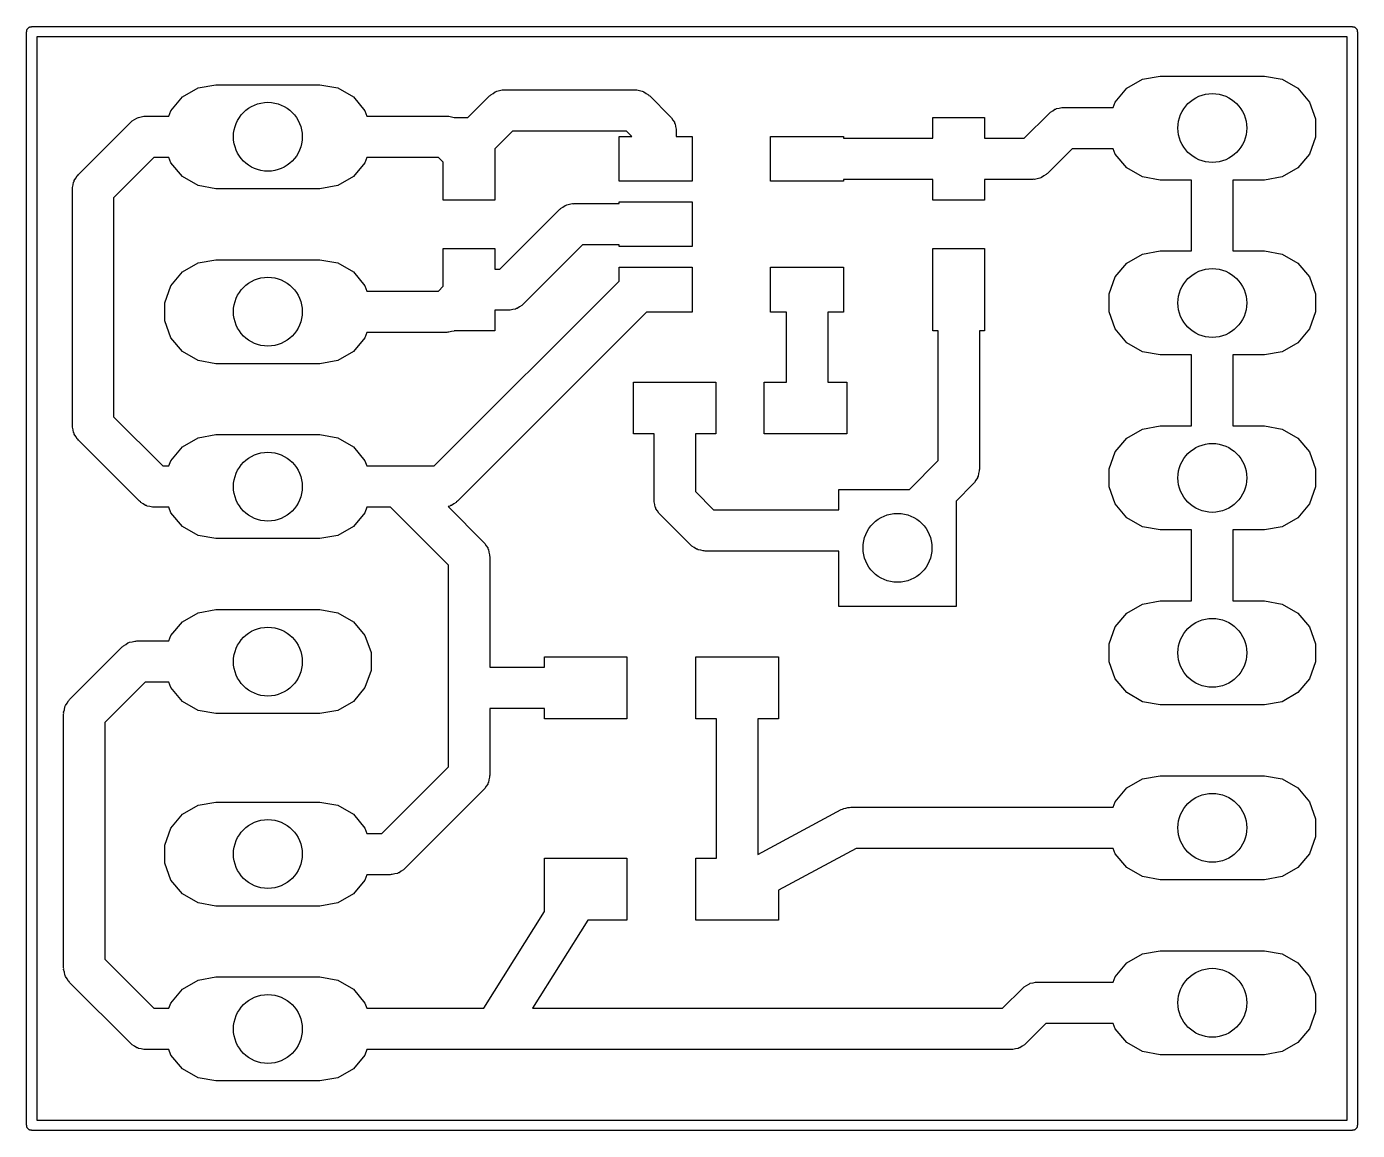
# Model space of a CAD drawing. Extents: x 105.3 to 143.6, y -126.8 to -86.8.
# Drawn here: x 105.33 to 124.66, y -118.69 to -102.67 of the extents above; entities that cross this region are included whole.
import ezdxf

# ---------------------------------------------------------------- set-up
doc = ezdxf.new("R2010")
doc.units = 0
doc.header["$MEASUREMENT"] = 0
doc.layers.add('BLACK', color=7, linetype='CONTINUOUS')

msp = doc.modelspace()

# ---------------------------------------------------------------- linework, layer by layer
at = {"layer": 'Black'}
for p, q in [((105.335, -102.743), (105.336, -102.737)), ((105.335, -118.618), (105.335, -102.743)), ((105.336, -102.73), (105.338, -102.724)), ((105.336, -102.737), (105.336, -102.73)), ((105.338, -102.724), (105.34, -102.717)), ((105.34, -102.717), (105.343, -102.712)), ((105.343, -102.712), (105.345, -102.706)), ((105.345, -102.706), (105.349, -102.7)), ((105.349, -102.7), (105.353, -102.695)), ((105.353, -102.695), (105.358, -102.691)), ((105.358, -102.691), (105.362, -102.686)), ((105.362, -102.686), (105.367, -102.682)), ((105.367, -102.682), (105.373, -102.678)), ((105.373, -102.678), (105.379, -102.676)), ((105.379, -102.676), (105.384, -102.673)), ((105.384, -102.673), (105.391, -102.671)), ((105.391, -102.671), (105.397, -102.669)), ((105.397, -102.669), (105.404, -102.669)), ((105.404, -102.669), (105.41, -102.668)), ((105.41, -102.668), (124.587, -102.668)), ((105.485, -102.818), (105.485, -118.543)), ((124.512, -102.818), (105.485, -102.818)), ((124.512, -118.543), (124.512, -102.818)), ((124.587, -102.668), (124.593, -102.669)), ((124.593, -102.669), (124.6, -102.669)), ((124.6, -102.669), (124.606, -102.671)), ((124.606, -102.671), (124.613, -102.673)), ((124.613, -102.673), (124.618, -102.676)), ((124.618, -102.676), (124.625, -102.678)), ((124.625, -102.678), (124.63, -102.682)), ((124.63, -102.682), (124.635, -102.686)), ((124.635, -102.686), (124.639, -102.691)), ((124.639, -102.691), (124.644, -102.695)), ((124.644, -102.695), (124.648, -102.7)), ((124.648, -102.7), (124.652, -102.706)), ((124.652, -102.706), (124.654, -102.712)), ((124.654, -102.712), (124.657, -102.717)), ((124.657, -102.717), (124.659, -102.724)), ((124.659, -102.724), (124.661, -102.73)), ((124.661, -102.73), (124.661, -102.737)), ((124.661, -102.737), (124.662, -102.743)), ((124.662, -102.743), (124.662, -118.618)), ((121.541, -103.431), (121.799, -103.385)), ((121.799, -103.385), (123.311, -103.385)), ((123.311, -103.385), (123.569, -103.431)), ((107.598, -103.689), (107.825, -103.558)), ((107.825, -103.558), (108.083, -103.512)), ((108.083, -103.512), (109.595, -103.512)), ((109.595, -103.512), (109.853, -103.558)), ((109.853, -103.558), (110.08, -103.689)), ((112.204, -103.597), (112.242, -103.587)), ((112.242, -103.587), (112.255, -103.588)), ((112.255, -103.588), (112.268, -103.586)), ((112.268, -103.586), (114.173, -103.586)), ((114.173, -103.586), (114.186, -103.588)), ((114.186, -103.588), (114.199, -103.587)), ((114.199, -103.587), (114.237, -103.597)), ((121.145, -103.763), (121.314, -103.562)), ((121.314, -103.562), (121.541, -103.431)), ((123.569, -103.431), (123.796, -103.562)), ((123.796, -103.562), (123.965, -103.763)), ((107.429, -103.89), (107.598, -103.689)), ((110.08, -103.689), (110.249, -103.89)), ((111.743, -103.987), (112.056, -103.674)), ((112.056, -103.674), (112.067, -103.666)), ((112.067, -103.666), (112.075, -103.656)), ((112.075, -103.656), (112.109, -103.637)), ((112.109, -103.637), (112.141, -103.614)), ((112.141, -103.614), (112.154, -103.611)), ((112.154, -103.611), (112.165, -103.604)), ((112.165, -103.604), (112.204, -103.597)), ((114.237, -103.597), (114.276, -103.604)), ((114.276, -103.604), (114.287, -103.611)), ((114.287, -103.611), (114.3, -103.614)), ((114.3, -103.614), (114.332, -103.637)), ((114.332, -103.637), (114.366, -103.656)), ((114.366, -103.656), (114.374, -103.666)), ((114.374, -103.666), (114.385, -103.674)), ((114.385, -103.674), (114.682, -103.971)), ((121.117, -103.84), (121.145, -103.763)), ((123.965, -103.763), (124.054, -104.009)), ((106.958, -103.985), (106.997, -103.978)), ((106.997, -103.978), (107.035, -103.968)), ((107.035, -103.968), (107.048, -103.969)), ((107.048, -103.969), (107.061, -103.967)), ((107.061, -103.967), (107.401, -103.967)), ((107.401, -103.967), (107.429, -103.89)), ((110.249, -103.89), (110.277, -103.967)), ((110.277, -103.967), (111.44, -103.967)), ((111.44, -103.967), (111.453, -103.969)), ((111.453, -103.969), (111.466, -103.968)), ((111.466, -103.968), (111.504, -103.978)), ((111.504, -103.978), (111.543, -103.985)), ((114.682, -103.971), (114.69, -103.982)), ((119.825, -104.287), (120.184, -103.928)), ((120.184, -103.928), (120.195, -103.92)), ((120.195, -103.92), (120.203, -103.91)), ((120.203, -103.91), (120.237, -103.891)), ((120.237, -103.891), (120.269, -103.868)), ((120.269, -103.868), (120.282, -103.865)), ((120.282, -103.865), (120.293, -103.858)), ((120.293, -103.858), (120.332, -103.851)), ((120.332, -103.851), (120.37, -103.841)), ((120.37, -103.841), (120.383, -103.842)), ((120.383, -103.842), (120.396, -103.84)), ((120.396, -103.84), (121.117, -103.84)), ((106.087, -104.817), (106.849, -104.055)), ((106.849, -104.055), (106.86, -104.047)), ((106.86, -104.047), (106.868, -104.037)), ((106.868, -104.037), (106.902, -104.018)), ((106.902, -104.018), (106.934, -103.995)), ((106.934, -103.995), (106.947, -103.992)), ((106.947, -103.992), (106.958, -103.985)), ((111.543, -103.985), (111.546, -103.987)), ((111.546, -103.987), (111.743, -103.987)), ((114.69, -103.982), (114.7, -103.99)), ((114.7, -103.99), (114.719, -104.024)), ((114.719, -104.024), (114.742, -104.056)), ((114.742, -104.056), (114.745, -104.069)), ((114.745, -104.069), (114.752, -104.08)), ((114.752, -104.08), (114.759, -104.119)), ((114.759, -104.119), (114.769, -104.157)), ((114.769, -104.157), (114.768, -104.17)), ((114.768, -104.17), (114.77, -104.183)), ((118.497, -104.287), (118.497, -103.987)), ((118.497, -103.987), (119.247, -103.987)), ((119.247, -103.987), (119.247, -104.287)), ((124.054, -104.009), (124.054, -104.271)), ((112.392, -104.186), (112.135, -104.443)), ((114.049, -104.186), (112.392, -104.186)), ((113.94, -104.912), (113.94, -104.262)), ((113.94, -104.262), (114.125, -104.262)), ((114.125, -104.262), (114.049, -104.186)), ((114.77, -104.183), (114.77, -104.262)), ((114.77, -104.262), (115, -104.262)), ((115, -104.262), (115, -104.912)), ((116.14, -104.912), (116.14, -104.262)), ((116.14, -104.262), (117.2, -104.262)), ((117.2, -104.262), (117.2, -104.287)), ((117.2, -104.287), (118.497, -104.287)), ((119.247, -104.287), (119.825, -104.287)), ((124.054, -104.271), (123.965, -104.518)), ((112.135, -104.443), (112.135, -105.187)), ((120.52, -104.44), (120.161, -104.799)), ((121.117, -104.44), (120.52, -104.44)), ((121.145, -104.518), (121.117, -104.44)), ((121.314, -104.718), (121.145, -104.518)), ((123.965, -104.518), (123.796, -104.718)), ((107.185, -104.567), (106.599, -105.153)), ((107.401, -104.567), (107.185, -104.567)), ((107.429, -104.645), (107.401, -104.567)), ((107.598, -104.845), (107.429, -104.645)), ((110.249, -104.645), (110.08, -104.845)), ((110.277, -104.567), (110.249, -104.645)), ((111.316, -104.567), (110.277, -104.567)), ((111.385, -104.636), (111.316, -104.567)), ((111.385, -105.187), (111.385, -104.636)), ((121.541, -104.849), (121.314, -104.718)), ((123.796, -104.718), (123.569, -104.849)), ((106.01, -104.965), (106.017, -104.926)), ((106.017, -104.926), (106.024, -104.915)), ((106.024, -104.915), (106.027, -104.902)), ((106.027, -104.902), (106.05, -104.87)), ((106.05, -104.87), (106.069, -104.836)), ((106.069, -104.836), (106.079, -104.828)), ((106.079, -104.828), (106.087, -104.817)), ((107.825, -104.976), (107.598, -104.845)), ((110.08, -104.845), (109.853, -104.976)), ((115, -104.912), (113.94, -104.912)), ((117.2, -104.912), (116.14, -104.912)), ((118.497, -104.887), (117.2, -104.887)), ((117.2, -104.887), (117.2, -104.912)), ((118.497, -105.187), (118.497, -104.887)), ((119.949, -104.887), (119.247, -104.887)), ((119.247, -104.887), (119.247, -105.187)), ((119.962, -104.885), (119.949, -104.887)), ((119.975, -104.886), (119.962, -104.885)), ((120.013, -104.876), (119.975, -104.886)), ((120.052, -104.869), (120.013, -104.876)), ((120.063, -104.862), (120.052, -104.869)), ((120.076, -104.859), (120.063, -104.862)), ((120.108, -104.836), (120.076, -104.859)), ((120.142, -104.817), (120.108, -104.836)), ((120.15, -104.807), (120.142, -104.817)), ((120.161, -104.799), (120.15, -104.807)), ((121.799, -104.895), (121.541, -104.849)), ((122.255, -104.895), (121.799, -104.895)), ((122.255, -105.925), (122.255, -104.895)), ((123.311, -104.895), (122.855, -104.895)), ((122.855, -104.895), (122.855, -105.925)), ((123.569, -104.849), (123.311, -104.895)), ((105.999, -105.029), (106.001, -105.016)), ((105.999, -108.458), (105.999, -105.029)), ((106, -105.003), (106.01, -104.965)), ((106.001, -105.016), (106, -105.003)), ((108.083, -105.022), (107.825, -104.976)), ((109.595, -105.022), (108.083, -105.022)), ((109.853, -104.976), (109.595, -105.022)), ((106.599, -105.153), (106.599, -108.334)), ((112.135, -105.187), (111.385, -105.187)), ((112.21, -106.187), (113.072, -105.325)), ((113.072, -105.325), (113.083, -105.317)), ((113.083, -105.317), (113.091, -105.307)), ((113.091, -105.307), (113.125, -105.288)), ((113.125, -105.288), (113.157, -105.265)), ((113.157, -105.265), (113.17, -105.262)), ((113.17, -105.262), (113.181, -105.255)), ((113.181, -105.255), (113.22, -105.248)), ((113.22, -105.248), (113.258, -105.238)), ((113.258, -105.238), (113.271, -105.239)), ((113.271, -105.239), (113.284, -105.237)), ((113.284, -105.237), (113.94, -105.237)), ((113.94, -105.237), (113.94, -105.212)), ((113.94, -105.212), (115, -105.212)), ((115, -105.212), (115, -105.862)), ((119.247, -105.187), (118.497, -105.187)), ((111.385, -106.438), (111.385, -105.887)), ((111.385, -105.887), (112.135, -105.887)), ((112.135, -105.887), (112.135, -106.187)), ((113.408, -105.837), (112.546, -106.699)), ((113.94, -105.837), (113.408, -105.837)), ((113.94, -105.862), (113.94, -105.837)), ((115, -105.862), (113.94, -105.862)), ((118.497, -107.087), (118.497, -105.887)), ((118.497, -105.887), (119.247, -105.887)), ((119.247, -105.887), (119.247, -107.087)), ((107.598, -106.229), (107.825, -106.098)), ((107.825, -106.098), (108.083, -106.052)), ((108.083, -106.052), (109.595, -106.052)), ((109.595, -106.052), (109.853, -106.098)), ((109.853, -106.098), (110.08, -106.229)), ((121.145, -106.303), (121.314, -106.102)), ((121.314, -106.102), (121.541, -105.971)), ((121.541, -105.971), (121.799, -105.925)), ((121.799, -105.925), (122.255, -105.925)), ((122.855, -105.925), (123.311, -105.925)), ((123.311, -105.925), (123.569, -105.971)), ((123.569, -105.971), (123.796, -106.102)), ((123.796, -106.102), (123.965, -106.303)), ((107.429, -106.43), (107.598, -106.229)), ((110.08, -106.229), (110.249, -106.43)), ((112.135, -106.187), (112.21, -106.187)), ((113.94, -106.362), (113.94, -106.162)), ((113.94, -106.162), (115, -106.162)), ((115, -106.162), (115, -106.812)), ((116.14, -106.812), (116.14, -106.162)), ((116.14, -106.162), (117.2, -106.162)), ((117.2, -106.162), (117.2, -106.812)), ((107.34, -106.676), (107.429, -106.43)), ((110.249, -106.43), (110.277, -106.507)), ((111.255, -109.047), (113.94, -106.362)), ((111.316, -106.507), (111.385, -106.438)), ((121.056, -106.549), (121.145, -106.303)), ((123.965, -106.303), (124.054, -106.549)), ((107.34, -106.938), (107.34, -106.676)), ((110.277, -106.507), (111.316, -106.507)), ((121.056, -106.811), (121.056, -106.549)), ((124.054, -106.549), (124.054, -106.811)), ((114.338, -106.812), (111.591, -109.559)), ((112.334, -106.787), (112.135, -106.787)), ((112.135, -106.787), (112.135, -107.087)), ((112.347, -106.785), (112.334, -106.787)), ((112.36, -106.786), (112.347, -106.785)), ((112.398, -106.776), (112.36, -106.786)), ((112.437, -106.769), (112.398, -106.776)), ((112.448, -106.762), (112.437, -106.769)), ((112.461, -106.759), (112.448, -106.762)), ((112.493, -106.736), (112.461, -106.759)), ((112.527, -106.717), (112.493, -106.736)), ((112.535, -106.707), (112.527, -106.717)), ((112.546, -106.699), (112.535, -106.707)), ((115, -106.812), (114.338, -106.812)), ((116.37, -106.812), (116.14, -106.812)), ((116.37, -107.829), (116.37, -106.812)), ((117.2, -106.812), (116.97, -106.812)), ((116.97, -106.812), (116.97, -107.829)), ((121.145, -107.058), (121.056, -106.811)), ((124.054, -106.811), (123.965, -107.058)), ((107.429, -107.185), (107.34, -106.938)), ((121.314, -107.258), (121.145, -107.058)), ((123.965, -107.058), (123.796, -107.258)), ((107.598, -107.385), (107.429, -107.185)), ((110.249, -107.185), (110.08, -107.385)), ((110.277, -107.107), (110.249, -107.185)), ((111.44, -107.107), (110.277, -107.107)), ((111.453, -107.105), (111.44, -107.107)), ((111.466, -107.106), (111.453, -107.105)), ((111.504, -107.096), (111.466, -107.106)), ((111.543, -107.089), (111.504, -107.096)), ((111.546, -107.087), (111.543, -107.089)), ((112.135, -107.087), (111.546, -107.087)), ((118.572, -107.087), (118.497, -107.087)), ((118.572, -108.969), (118.572, -107.087)), ((119.247, -107.087), (119.172, -107.087)), ((119.172, -107.087), (119.172, -109.093)), ((121.541, -107.389), (121.314, -107.258)), ((123.796, -107.258), (123.569, -107.389)), ((107.825, -107.516), (107.598, -107.385)), ((110.08, -107.385), (109.853, -107.516)), ((121.799, -107.435), (121.541, -107.389)), ((122.255, -107.435), (121.799, -107.435)), ((122.255, -108.465), (122.255, -107.435)), ((123.311, -107.435), (122.855, -107.435)), ((122.855, -107.435), (122.855, -108.465)), ((123.569, -107.389), (123.311, -107.435)), ((108.083, -107.562), (107.825, -107.516)), ((109.595, -107.562), (108.083, -107.562)), ((109.853, -107.516), (109.595, -107.562)), ((114.147, -108.579), (114.147, -107.829)), ((114.147, -107.829), (115.347, -107.829)), ((115.347, -107.829), (115.347, -108.579)), ((116.047, -108.579), (116.047, -107.829)), ((116.047, -107.829), (116.37, -107.829)), ((116.97, -107.829), (117.247, -107.829)), ((117.247, -107.829), (117.247, -108.579)), ((106.599, -108.334), (107.312, -109.047)), ((106.001, -108.471), (105.999, -108.458)), ((106, -108.484), (106.001, -108.471)), ((106.01, -108.522), (106, -108.484)), ((106.017, -108.561), (106.01, -108.522)), ((106.024, -108.572), (106.017, -108.561)), ((106.027, -108.585), (106.024, -108.572)), ((106.05, -108.617), (106.027, -108.585)), ((106.069, -108.651), (106.05, -108.617)), ((107.825, -108.638), (108.083, -108.592)), ((108.083, -108.592), (109.595, -108.592)), ((109.595, -108.592), (109.853, -108.638)), ((114.447, -108.579), (114.147, -108.579)), ((114.447, -109.54), (114.447, -108.579)), ((115.347, -108.579), (115.047, -108.579)), ((115.047, -108.579), (115.047, -109.416)), ((117.247, -108.579), (116.047, -108.579)), ((121.314, -108.642), (121.541, -108.511)), ((121.541, -108.511), (121.799, -108.465)), ((121.799, -108.465), (122.255, -108.465)), ((122.855, -108.465), (123.311, -108.465)), ((123.311, -108.465), (123.569, -108.511)), ((123.569, -108.511), (123.796, -108.642)), ((106.079, -108.659), (106.069, -108.651)), ((106.087, -108.67), (106.079, -108.659)), ((106.976, -109.559), (106.087, -108.67)), ((107.429, -108.97), (107.598, -108.769)), ((107.598, -108.769), (107.825, -108.638)), ((109.853, -108.638), (110.08, -108.769)), ((110.08, -108.769), (110.249, -108.97)), ((121.145, -108.843), (121.314, -108.642)), ((123.796, -108.642), (123.965, -108.843)), ((107.401, -109.047), (107.429, -108.97)), ((110.249, -108.97), (110.277, -109.047)), ((118.155, -109.386), (118.572, -108.969)), ((121.056, -109.089), (121.145, -108.843)), ((123.965, -108.843), (124.054, -109.089)), ((107.312, -109.047), (107.401, -109.047)), ((110.277, -109.047), (110.744, -109.047)), ((110.744, -109.047), (111.255, -109.047)), ((119.154, -109.196), (119.147, -109.207)), ((119.161, -109.157), (119.154, -109.196)), ((119.171, -109.119), (119.161, -109.157)), ((119.172, -109.093), (119.17, -109.106)), ((119.17, -109.106), (119.171, -109.119)), ((121.056, -109.351), (121.056, -109.089)), ((124.054, -109.089), (124.054, -109.351)), ((117.133, -109.682), (117.133, -109.386)), ((117.133, -109.386), (118.155, -109.386)), ((119.084, -109.305), (118.833, -109.556)), ((119.092, -109.294), (119.084, -109.305)), ((119.102, -109.286), (119.092, -109.294)), ((119.121, -109.252), (119.102, -109.286)), ((119.144, -109.22), (119.121, -109.252)), ((119.147, -109.207), (119.144, -109.22)), ((121.145, -109.598), (121.056, -109.351)), ((124.054, -109.351), (123.965, -109.598)), ((106.987, -109.567), (106.976, -109.559)), ((106.995, -109.577), (106.987, -109.567)), ((107.029, -109.596), (106.995, -109.577)), ((111.572, -109.577), (111.538, -109.596)), ((111.58, -109.567), (111.572, -109.577)), ((111.591, -109.559), (111.58, -109.567)), ((114.449, -109.553), (114.447, -109.54)), ((114.448, -109.566), (114.449, -109.553)), ((114.458, -109.604), (114.448, -109.566)), ((115.047, -109.416), (115.313, -109.682)), ((118.833, -109.556), (118.833, -111.086)), ((107.061, -109.619), (107.029, -109.596)), ((107.074, -109.622), (107.061, -109.619)), ((107.085, -109.629), (107.074, -109.622)), ((107.124, -109.636), (107.085, -109.629)), ((107.162, -109.646), (107.124, -109.636)), ((107.175, -109.645), (107.162, -109.646)), ((107.188, -109.647), (107.175, -109.645)), ((107.401, -109.647), (107.188, -109.647)), ((107.429, -109.725), (107.401, -109.647)), ((107.598, -109.925), (107.429, -109.725)), ((110.249, -109.725), (110.08, -109.925)), ((110.277, -109.647), (110.249, -109.725)), ((110.62, -109.647), (110.277, -109.647)), ((111.46, -110.487), (110.62, -109.647)), ((111.482, -109.629), (111.455, -109.634)), ((111.455, -109.634), (111.972, -110.151)), ((111.493, -109.622), (111.482, -109.629)), ((111.506, -109.619), (111.493, -109.622)), ((111.538, -109.596), (111.506, -109.619)), ((114.465, -109.643), (114.458, -109.604)), ((114.472, -109.654), (114.465, -109.643)), ((114.475, -109.667), (114.472, -109.654)), ((114.498, -109.699), (114.475, -109.667)), ((114.517, -109.733), (114.498, -109.699)), ((114.527, -109.741), (114.517, -109.733)), ((114.535, -109.752), (114.527, -109.741)), ((114.977, -110.194), (114.535, -109.752)), ((115.313, -109.682), (117.133, -109.682)), ((121.314, -109.798), (121.145, -109.598)), ((123.965, -109.598), (123.796, -109.798)), ((107.825, -110.056), (107.598, -109.925)), ((110.08, -109.925), (109.853, -110.056)), ((121.541, -109.929), (121.314, -109.798)), ((121.799, -109.975), (121.541, -109.929)), ((123.569, -109.929), (123.311, -109.975)), ((123.796, -109.798), (123.569, -109.929)), ((108.083, -110.102), (107.825, -110.056)), ((109.595, -110.102), (108.083, -110.102)), ((109.853, -110.056), (109.595, -110.102)), ((111.972, -110.151), (111.98, -110.162)), ((111.98, -110.162), (111.99, -110.17)), ((122.255, -109.975), (121.799, -109.975)), ((122.255, -111.005), (122.255, -109.975)), ((123.311, -109.975), (122.855, -109.975)), ((122.855, -109.975), (122.855, -111.005)), ((111.99, -110.17), (112.009, -110.204)), ((112.009, -110.204), (112.032, -110.236)), ((112.032, -110.236), (112.035, -110.249)), ((112.035, -110.249), (112.042, -110.26)), ((112.042, -110.26), (112.049, -110.299)), ((112.049, -110.299), (112.059, -110.337)), ((112.059, -110.337), (112.058, -110.35)), ((112.058, -110.35), (112.06, -110.363)), ((114.988, -110.202), (114.977, -110.194)), ((114.996, -110.212), (114.988, -110.202)), ((115.03, -110.231), (114.996, -110.212)), ((115.062, -110.254), (115.03, -110.231)), ((115.075, -110.257), (115.062, -110.254)), ((115.086, -110.264), (115.075, -110.257)), ((115.125, -110.271), (115.086, -110.264)), ((115.163, -110.281), (115.125, -110.271)), ((115.176, -110.28), (115.163, -110.281)), ((115.189, -110.282), (115.176, -110.28)), ((117.133, -110.282), (115.189, -110.282)), ((117.133, -111.086), (117.133, -110.282)), ((111.46, -112.268), (111.46, -110.487)), ((112.06, -110.363), (112.06, -111.968)), ((118.833, -111.086), (117.133, -111.086)), ((121.314, -111.182), (121.541, -111.051)), ((121.541, -111.051), (121.799, -111.005)), ((121.799, -111.005), (122.255, -111.005)), ((122.855, -111.005), (123.311, -111.005)), ((123.311, -111.005), (123.569, -111.051)), ((123.569, -111.051), (123.796, -111.182)), ((107.429, -111.51), (107.598, -111.309)), ((107.598, -111.309), (107.825, -111.178)), ((107.825, -111.178), (108.083, -111.132)), ((108.083, -111.132), (109.595, -111.132)), ((109.595, -111.132), (109.853, -111.178)), ((109.853, -111.178), (110.08, -111.309)), ((110.08, -111.309), (110.249, -111.51)), ((121.145, -111.383), (121.314, -111.182)), ((123.796, -111.182), (123.965, -111.383)), ((107.401, -111.587), (107.429, -111.51)), ((110.249, -111.51), (110.338, -111.756)), ((121.056, -111.629), (121.145, -111.383)), ((123.965, -111.383), (124.054, -111.629)), ((105.96, -112.437), (106.722, -111.675)), ((106.722, -111.675), (106.733, -111.667)), ((106.733, -111.667), (106.741, -111.657)), ((106.741, -111.657), (106.775, -111.638)), ((106.775, -111.638), (106.807, -111.615)), ((106.807, -111.615), (106.82, -111.612)), ((106.82, -111.612), (106.831, -111.605)), ((106.831, -111.605), (106.87, -111.598)), ((106.87, -111.598), (106.908, -111.588)), ((106.908, -111.588), (106.921, -111.589)), ((106.921, -111.589), (106.934, -111.587)), ((106.934, -111.587), (107.401, -111.587)), ((121.056, -111.891), (121.056, -111.629)), ((124.054, -111.629), (124.054, -111.891)), ((110.338, -111.756), (110.338, -112.018)), ((112.854, -111.968), (112.854, -111.818)), ((112.854, -111.818), (114.054, -111.818)), ((114.054, -111.818), (114.054, -112.718)), ((115.054, -112.718), (115.054, -111.818)), ((115.054, -111.818), (116.254, -111.818)), ((116.254, -111.818), (116.254, -112.718)), ((121.145, -112.138), (121.056, -111.891)), ((124.054, -111.891), (123.965, -112.138)), ((110.338, -112.018), (110.249, -112.265)), ((112.06, -111.968), (112.854, -111.968)), ((107.058, -112.187), (106.472, -112.773)), ((107.401, -112.187), (107.058, -112.187)), ((107.429, -112.265), (107.401, -112.187)), ((107.598, -112.465), (107.429, -112.265)), ((110.249, -112.265), (110.08, -112.465)), ((111.46, -113.414), (111.46, -112.268)), ((121.314, -112.338), (121.145, -112.138)), ((123.965, -112.138), (123.796, -112.338)), ((105.923, -112.49), (105.942, -112.456)), ((105.942, -112.456), (105.952, -112.448)), ((105.952, -112.448), (105.96, -112.437)), ((107.825, -112.596), (107.598, -112.465)), ((110.08, -112.465), (109.853, -112.596)), ((121.541, -112.469), (121.314, -112.338)), ((121.799, -112.515), (121.541, -112.469)), ((123.569, -112.469), (123.311, -112.515)), ((123.796, -112.338), (123.569, -112.469)), ((105.872, -112.649), (105.874, -112.636)), ((105.872, -116.332), (105.872, -112.649)), ((105.873, -112.623), (105.883, -112.585)), ((105.874, -112.636), (105.873, -112.623)), ((105.883, -112.585), (105.89, -112.546)), ((105.89, -112.546), (105.897, -112.535)), ((105.897, -112.535), (105.9, -112.522)), ((105.9, -112.522), (105.923, -112.49)), ((108.083, -112.642), (107.825, -112.596)), ((109.595, -112.642), (108.083, -112.642)), ((109.853, -112.596), (109.595, -112.642)), ((112.854, -112.568), (112.06, -112.568)), ((112.06, -112.568), (112.06, -113.538)), ((112.854, -112.718), (112.854, -112.568)), ((123.311, -112.515), (121.799, -112.515)), ((106.472, -112.773), (106.472, -116.208)), ((114.054, -112.718), (112.854, -112.718)), ((115.354, -112.718), (115.054, -112.718)), ((115.354, -114.739), (115.354, -112.718)), ((116.254, -112.718), (115.954, -112.718)), ((115.954, -112.718), (115.954, -114.687)), ((110.493, -114.381), (111.46, -113.414)), ((112.042, -113.641), (112.035, -113.652)), ((112.049, -113.602), (112.042, -113.641)), ((112.059, -113.564), (112.049, -113.602)), ((112.06, -113.538), (112.058, -113.551)), ((112.058, -113.551), (112.059, -113.564)), ((121.314, -113.722), (121.541, -113.591)), ((121.541, -113.591), (121.799, -113.545)), ((121.799, -113.545), (123.311, -113.545)), ((123.311, -113.545), (123.569, -113.591)), ((123.569, -113.591), (123.796, -113.722)), ((111.972, -113.75), (110.829, -114.893)), ((111.98, -113.739), (111.972, -113.75)), ((111.99, -113.731), (111.98, -113.739)), ((112.009, -113.697), (111.99, -113.731)), ((112.032, -113.665), (112.009, -113.697)), ((112.035, -113.652), (112.032, -113.665)), ((121.145, -113.923), (121.314, -113.722)), ((123.796, -113.722), (123.965, -113.923)), ((107.598, -114.103), (107.825, -113.972)), ((107.825, -113.972), (108.083, -113.926)), ((108.083, -113.926), (109.595, -113.926)), ((109.595, -113.926), (109.853, -113.972)), ((109.853, -113.972), (110.08, -114.103)), ((117.163, -114.036), (117.183, -114.029)), ((117.183, -114.029), (117.202, -114.018)), ((117.202, -114.018), (117.233, -114.013)), ((117.233, -114.013), (117.262, -114.003)), ((117.262, -114.003), (117.284, -114.004)), ((117.284, -114.004), (117.305, -114)), ((117.305, -114), (121.117, -114)), ((121.117, -114), (121.145, -113.923)), ((123.965, -113.923), (124.054, -114.169)), ((107.429, -114.304), (107.598, -114.103)), ((110.08, -114.103), (110.249, -114.304)), ((115.954, -114.687), (117.163, -114.036)), ((124.054, -114.169), (124.054, -114.431)), ((107.34, -114.55), (107.429, -114.304)), ((110.249, -114.304), (110.277, -114.381)), ((110.277, -114.381), (110.493, -114.381)), ((107.34, -114.812), (107.34, -114.55)), ((117.381, -114.6), (116.254, -115.207)), ((121.117, -114.6), (117.381, -114.6)), ((121.145, -114.678), (121.117, -114.6)), ((124.054, -114.431), (123.965, -114.678)), ((112.854, -115.514), (112.854, -114.739)), ((112.854, -114.739), (114.054, -114.739)), ((114.054, -114.739), (114.054, -115.639)), ((115.054, -115.639), (115.054, -114.739)), ((115.054, -114.739), (115.354, -114.739)), ((121.314, -114.878), (121.145, -114.678)), ((123.965, -114.678), (123.796, -114.878)), ((107.429, -115.059), (107.34, -114.812)), ((110.277, -114.981), (110.249, -115.059)), ((110.617, -114.981), (110.277, -114.981)), ((110.63, -114.979), (110.617, -114.981)), ((110.643, -114.98), (110.63, -114.979)), ((110.681, -114.97), (110.643, -114.98)), ((110.72, -114.963), (110.681, -114.97)), ((110.731, -114.956), (110.72, -114.963)), ((110.744, -114.953), (110.731, -114.956)), ((110.776, -114.93), (110.744, -114.953)), ((110.81, -114.911), (110.776, -114.93)), ((110.818, -114.901), (110.81, -114.911)), ((110.829, -114.893), (110.818, -114.901)), ((121.541, -115.009), (121.314, -114.878)), ((123.796, -114.878), (123.569, -115.009)), ((107.598, -115.259), (107.429, -115.059)), ((110.249, -115.059), (110.08, -115.259)), ((121.799, -115.055), (121.541, -115.009)), ((123.311, -115.055), (121.799, -115.055)), ((123.569, -115.009), (123.311, -115.055)), ((107.825, -115.39), (107.598, -115.259)), ((110.08, -115.259), (109.853, -115.39)), ((116.254, -115.207), (116.254, -115.639)), ((108.083, -115.436), (107.825, -115.39)), ((109.595, -115.436), (108.083, -115.436)), ((109.853, -115.39), (109.595, -115.436)), ((111.975, -116.921), (112.854, -115.514)), ((113.484, -115.639), (112.682, -116.921)), ((114.054, -115.639), (113.484, -115.639)), ((116.254, -115.639), (115.054, -115.639)), ((121.314, -116.262), (121.541, -116.131)), ((121.541, -116.131), (121.799, -116.085)), ((121.799, -116.085), (123.311, -116.085)), ((123.311, -116.085), (123.569, -116.131)), ((123.569, -116.131), (123.796, -116.262)), ((105.874, -116.345), (105.872, -116.332)), ((105.873, -116.358), (105.874, -116.345)), ((106.472, -116.208), (107.185, -116.921)), ((121.145, -116.463), (121.314, -116.262)), ((123.796, -116.262), (123.965, -116.463)), ((105.883, -116.396), (105.873, -116.358)), ((105.89, -116.435), (105.883, -116.396)), ((105.897, -116.446), (105.89, -116.435)), ((105.9, -116.459), (105.897, -116.446)), ((105.923, -116.491), (105.9, -116.459)), ((105.942, -116.525), (105.923, -116.491)), ((105.952, -116.533), (105.942, -116.525)), ((105.96, -116.544), (105.952, -116.533)), ((107.598, -116.643), (107.825, -116.512)), ((107.825, -116.512), (108.083, -116.466)), ((108.083, -116.466), (109.595, -116.466)), ((109.595, -116.466), (109.853, -116.512)), ((109.853, -116.512), (110.08, -116.643)), ((119.951, -116.551), (119.989, -116.541)), ((119.989, -116.541), (120.002, -116.542)), ((120.002, -116.542), (120.015, -116.54)), ((120.015, -116.54), (121.117, -116.54)), ((121.117, -116.54), (121.145, -116.463)), ((123.965, -116.463), (124.054, -116.709)), ((106.849, -117.433), (105.96, -116.544)), ((107.429, -116.844), (107.598, -116.643)), ((110.08, -116.643), (110.249, -116.844)), ((119.51, -116.921), (119.803, -116.628)), ((119.803, -116.628), (119.814, -116.62)), ((119.814, -116.62), (119.822, -116.61)), ((119.822, -116.61), (119.856, -116.591)), ((119.856, -116.591), (119.888, -116.568)), ((119.888, -116.568), (119.901, -116.565)), ((119.901, -116.565), (119.912, -116.558)), ((119.912, -116.558), (119.951, -116.551)), ((124.054, -116.709), (124.054, -116.971)), ((107.185, -116.921), (107.401, -116.921)), ((107.401, -116.921), (107.429, -116.844)), ((110.249, -116.844), (110.277, -116.921)), ((110.277, -116.921), (111.975, -116.921)), ((112.682, -116.921), (119.51, -116.921)), ((124.054, -116.971), (123.965, -117.218)), ((120.139, -117.14), (119.846, -117.433)), ((121.117, -117.14), (120.139, -117.14)), ((121.145, -117.218), (121.117, -117.14)), ((121.314, -117.418), (121.145, -117.218)), ((123.965, -117.218), (123.796, -117.418)), ((106.86, -117.441), (106.849, -117.433)), ((106.868, -117.451), (106.86, -117.441)), ((106.902, -117.47), (106.868, -117.451)), ((106.934, -117.493), (106.902, -117.47)), ((106.947, -117.496), (106.934, -117.493)), ((106.958, -117.503), (106.947, -117.496)), ((106.997, -117.51), (106.958, -117.503)), ((119.737, -117.503), (119.698, -117.51)), ((119.748, -117.496), (119.737, -117.503)), ((119.761, -117.493), (119.748, -117.496)), ((119.793, -117.47), (119.761, -117.493)), ((119.827, -117.451), (119.793, -117.47)), ((119.835, -117.441), (119.827, -117.451)), ((119.846, -117.433), (119.835, -117.441)), ((121.541, -117.549), (121.314, -117.418)), ((123.796, -117.418), (123.569, -117.549)), ((107.035, -117.52), (106.997, -117.51)), ((107.048, -117.519), (107.035, -117.52)), ((107.061, -117.521), (107.048, -117.519)), ((107.401, -117.521), (107.061, -117.521)), ((107.429, -117.599), (107.401, -117.521)), ((107.598, -117.799), (107.429, -117.599)), ((110.249, -117.599), (110.08, -117.799)), ((110.277, -117.521), (110.249, -117.599)), ((112.141, -117.521), (110.277, -117.521)), ((119.634, -117.521), (112.141, -117.521)), ((119.647, -117.519), (119.634, -117.521)), ((119.66, -117.52), (119.647, -117.519)), ((119.698, -117.51), (119.66, -117.52)), ((121.799, -117.595), (121.541, -117.549)), ((123.311, -117.595), (121.799, -117.595)), ((123.569, -117.549), (123.311, -117.595)), ((107.825, -117.93), (107.598, -117.799)), ((110.08, -117.799), (109.853, -117.93)), ((108.083, -117.976), (107.825, -117.93)), ((109.595, -117.976), (108.083, -117.976)), ((109.853, -117.93), (109.595, -117.976)), ((105.336, -118.624), (105.335, -118.618)), ((105.336, -118.631), (105.336, -118.624)), ((105.338, -118.637), (105.336, -118.631)), ((105.34, -118.644), (105.338, -118.637)), ((105.343, -118.649), (105.34, -118.644)), ((105.345, -118.656), (105.343, -118.649)), ((105.349, -118.661), (105.345, -118.656)), ((105.353, -118.666), (105.349, -118.661)), ((105.358, -118.67), (105.353, -118.666)), ((105.485, -118.543), (124.512, -118.543)), ((124.644, -118.666), (124.639, -118.67)), ((124.648, -118.661), (124.644, -118.666)), ((124.652, -118.656), (124.648, -118.661)), ((124.654, -118.649), (124.652, -118.656)), ((124.657, -118.644), (124.654, -118.649)), ((124.659, -118.637), (124.657, -118.644)), ((124.661, -118.631), (124.659, -118.637)), ((124.662, -118.618), (124.661, -118.624)), ((124.661, -118.624), (124.661, -118.631)), ((105.362, -118.675), (105.358, -118.67)), ((105.367, -118.679), (105.362, -118.675)), ((105.373, -118.683), (105.367, -118.679)), ((105.379, -118.685), (105.373, -118.683)), ((105.384, -118.688), (105.379, -118.685)), ((105.391, -118.69), (105.384, -118.688)), ((105.397, -118.692), (105.391, -118.69)), ((105.404, -118.692), (105.397, -118.692)), ((105.41, -118.693), (105.404, -118.692)), ((124.587, -118.693), (105.41, -118.693)), ((124.593, -118.692), (124.587, -118.693)), ((124.6, -118.692), (124.593, -118.692)), ((124.606, -118.69), (124.6, -118.692)), ((124.613, -118.688), (124.606, -118.69)), ((124.618, -118.685), (124.613, -118.688)), ((124.625, -118.683), (124.618, -118.685)), ((124.63, -118.679), (124.625, -118.683)), ((124.635, -118.675), (124.63, -118.679)), ((124.639, -118.67), (124.635, -118.675))]:
    msp.add_line(p, q, dxfattribs=at)
for centre in [(108.839, -104.267), (108.839, -104.267), (122.555, -104.14), (122.555, -104.14), (122.555, -106.68), (122.555, -106.68), (108.839, -106.807), (108.839, -106.807), (122.555, -109.22), (122.555, -109.22), (108.839, -109.347), (108.839, -109.347), (117.983, -110.236), (117.983, -110.236), (122.555, -111.76), (122.555, -111.76), (108.839, -111.887), (108.839, -111.887), (122.555, -114.3), (122.555, -114.3), (108.839, -114.681), (108.839, -114.681), (122.555, -116.84), (122.555, -116.84), (108.839, -117.221), (108.839, -117.221)]:
    msp.add_circle(centre, 0.5, dxfattribs=at)

doc.saveas('drawing.dxf')
